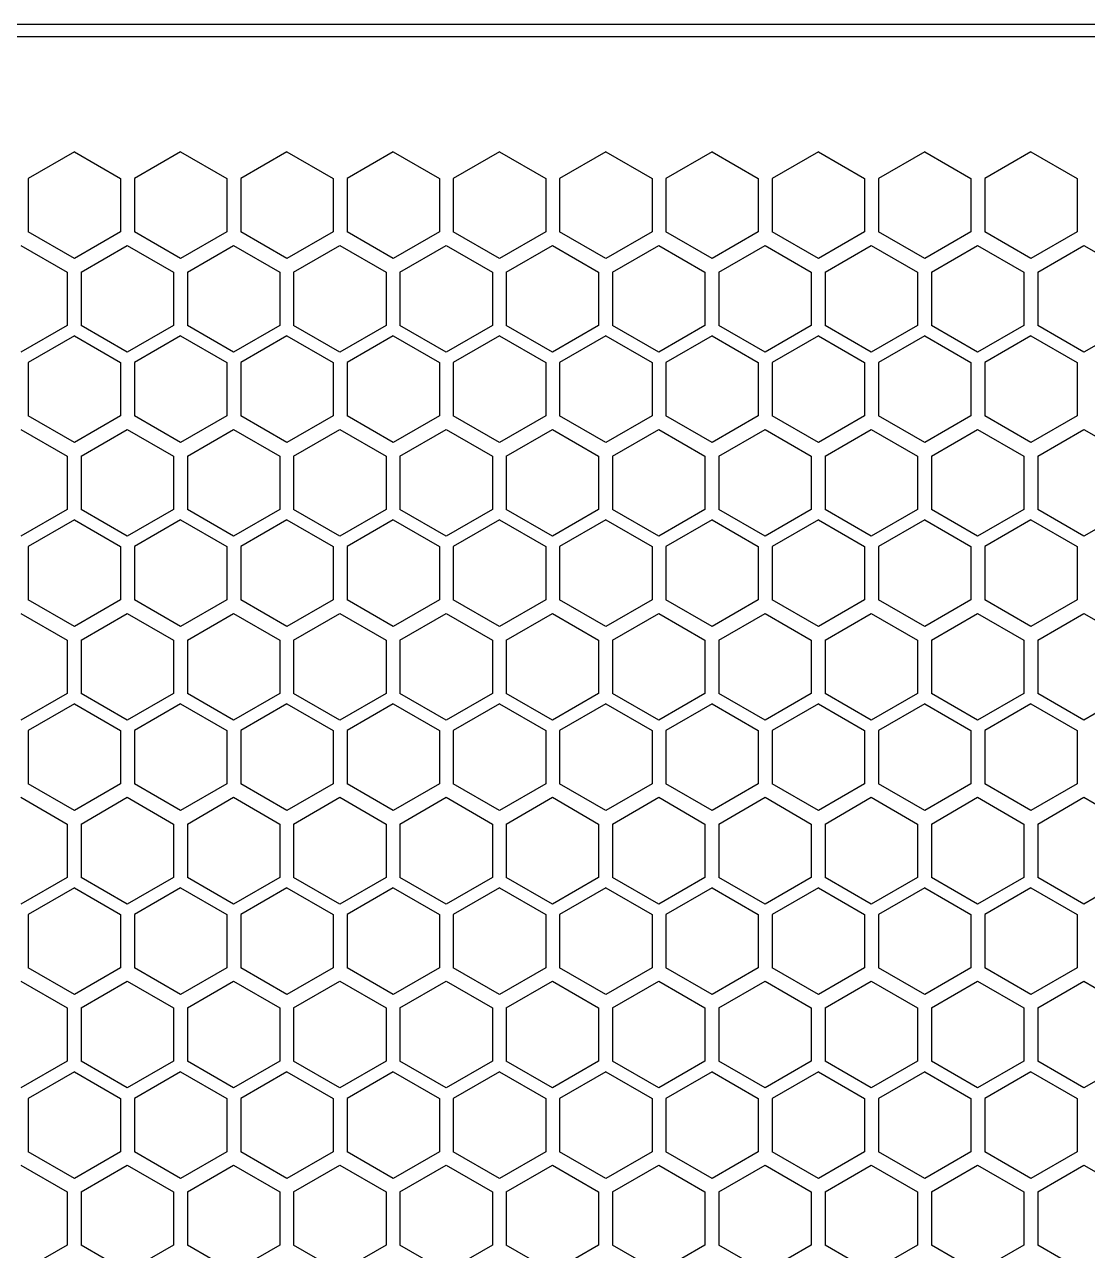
# Model space of a CAD drawing. Extents: x 61367 to 140945, y -1257 to 25588.
# Drawn here: x 71857.2 to 71949.2, y 15999 to 16105.2 of the extents above; entities that cross this region are included whole.
import ezdxf

# ---------------------------------------------------------------- set-up
doc = ezdxf.new("R2010")
doc.units = 0
doc.header["$MEASUREMENT"] = 0
doc.layers.get('0').update_dxf_attribs({"linetype": 'CONTINUOUS'})
doc.layers.add('4209-0510_0', color=7, linetype='CONTINUOUS')
doc.layers.add('4215-0412-2_0', color=7, linetype='CONTINUOUS')

# ---------------------------------------------------------------- blocks, each defined once
blk = doc.blocks.new('ERGRTHTHRT')
at = {"layer": '4209-0510_0', "color": 7, "linetype": 'Continuous'}
blk.add_line((-37236.65, -67588.45), (-37842.65, -67588.45), dxfattribs=at)
at = {"layer": '4215-0412-2_0', "color": 7, "linetype": 'Continuous'}
for p, q in [((-37850.1, -67589.48), (-37228.1, -67589.48)), ((-37542.7, -67599.48), (-37546.7, -67601.79)), ((-37542.7, -67599.48), (-37538.7, -67601.79)), ((-37533.5, -67599.48), (-37537.5, -67601.79)), ((-37533.5, -67599.48), (-37529.5, -67601.79)), ((-37524.3, -67599.48), (-37528.3, -67601.79)), ((-37524.3, -67599.48), (-37520.3, -67601.79)), ((-37515.1, -67599.48), (-37519.1, -67601.79)), ((-37515.1, -67599.48), (-37511.1, -67601.79)), ((-37505.9, -67599.48), (-37509.9, -67601.79)), ((-37505.9, -67599.48), (-37501.9, -67601.79)), ((-37496.7, -67599.48), (-37500.7, -67601.79)), ((-37496.7, -67599.48), (-37492.7, -67601.79)), ((-37487.5, -67599.48), (-37491.5, -67601.79)), ((-37487.5, -67599.48), (-37483.5, -67601.79)), ((-37478.3, -67599.48), (-37482.3, -67601.79)), ((-37478.3, -67599.48), (-37474.3, -67601.79)), ((-37469.1, -67599.48), (-37473.1, -67601.79)), ((-37469.1, -67599.48), (-37465.1, -67601.79)), ((-37459.9, -67599.48), (-37463.9, -67601.79)), ((-37459.9, -67599.48), (-37455.9, -67601.79)), ((-37546.7, -67601.79), (-37546.7, -67606.41)), ((-37538.7, -67601.79), (-37538.7, -67606.41)), ((-37537.5, -67601.79), (-37537.5, -67606.41)), ((-37529.5, -67601.79), (-37529.5, -67606.41)), ((-37528.3, -67601.79), (-37528.3, -67606.41)), ((-37520.3, -67601.79), (-37520.3, -67606.41)), ((-37519.1, -67601.79), (-37519.1, -67606.41)), ((-37511.1, -67601.79), (-37511.1, -67606.41)), ((-37509.9, -67601.79), (-37509.9, -67606.41)), ((-37501.9, -67601.79), (-37501.9, -67606.41)), ((-37500.7, -67601.79), (-37500.7, -67606.41)), ((-37492.7, -67601.79), (-37492.7, -67606.41)), ((-37491.5, -67601.79), (-37491.5, -67606.41)), ((-37483.5, -67601.79), (-37483.5, -67606.41)), ((-37482.3, -67601.79), (-37482.3, -67606.41)), ((-37474.3, -67601.79), (-37474.3, -67606.41)), ((-37473.1, -67601.79), (-37473.1, -67606.41)), ((-37465.1, -67601.79), (-37465.1, -67606.41)), ((-37463.9, -67601.79), (-37463.9, -67606.41)), ((-37455.9, -67601.79), (-37455.9, -67606.41)), ((-37542.7, -67608.72), (-37546.7, -67606.41)), ((-37538.7, -67606.41), (-37542.7, -67608.72)), ((-37533.5, -67608.72), (-37537.5, -67606.41)), ((-37529.5, -67606.41), (-37533.5, -67608.72)), ((-37524.3, -67608.72), (-37528.3, -67606.41)), ((-37520.3, -67606.41), (-37524.3, -67608.72)), ((-37515.1, -67608.72), (-37519.1, -67606.41)), ((-37511.1, -67606.41), (-37515.1, -67608.72)), ((-37505.9, -67608.72), (-37509.9, -67606.41)), ((-37501.9, -67606.41), (-37505.9, -67608.72)), ((-37496.7, -67608.72), (-37500.7, -67606.41)), ((-37492.7, -67606.41), (-37496.7, -67608.72)), ((-37487.5, -67608.72), (-37491.5, -67606.41)), ((-37483.5, -67606.41), (-37487.5, -67608.72)), ((-37478.3, -67608.72), (-37482.3, -67606.41)), ((-37474.3, -67606.41), (-37478.3, -67608.72)), ((-37469.1, -67608.72), (-37473.1, -67606.41)), ((-37465.1, -67606.41), (-37469.1, -67608.72)), ((-37459.9, -67608.72), (-37463.9, -67606.41)), ((-37455.9, -67606.41), (-37459.9, -67608.72)), ((-37547.32, -67607.58), (-37543.32, -67609.89)), ((-37542.12, -67609.89), (-37538.12, -67607.58)), ((-37538.12, -67607.58), (-37534.12, -67609.89)), ((-37532.92, -67609.89), (-37528.92, -67607.58)), ((-37528.92, -67607.58), (-37524.92, -67609.89)), ((-37523.72, -67609.89), (-37519.72, -67607.58)), ((-37519.72, -67607.58), (-37515.72, -67609.89)), ((-37514.52, -67609.89), (-37510.52, -67607.58)), ((-37510.52, -67607.58), (-37506.52, -67609.89)), ((-37505.32, -67609.89), (-37501.32, -67607.58)), ((-37501.32, -67607.58), (-37497.32, -67609.89)), ((-37496.12, -67609.89), (-37492.12, -67607.58)), ((-37492.12, -67607.58), (-37488.12, -67609.89)), ((-37486.92, -67609.89), (-37482.92, -67607.58)), ((-37482.92, -67607.58), (-37478.92, -67609.89)), ((-37477.72, -67609.89), (-37473.72, -67607.58)), ((-37473.72, -67607.58), (-37469.72, -67609.89)), ((-37468.52, -67609.89), (-37464.52, -67607.58)), ((-37464.52, -67607.58), (-37460.52, -67609.89)), ((-37459.32, -67609.89), (-37455.32, -67607.58)), ((-37455.32, -67607.58), (-37451.32, -67609.89)), ((-37543.32, -67609.89), (-37543.32, -67614.51)), ((-37542.12, -67609.89), (-37542.12, -67614.51)), ((-37534.12, -67609.89), (-37534.12, -67614.51)), ((-37532.92, -67609.89), (-37532.92, -67614.51)), ((-37524.92, -67609.89), (-37524.92, -67614.51)), ((-37523.72, -67609.89), (-37523.72, -67614.51)), ((-37515.72, -67609.89), (-37515.72, -67614.51)), ((-37514.52, -67609.89), (-37514.52, -67614.51)), ((-37506.52, -67609.89), (-37506.52, -67614.51)), ((-37505.32, -67609.89), (-37505.32, -67614.51)), ((-37497.32, -67609.89), (-37497.32, -67614.51)), ((-37496.12, -67609.89), (-37496.12, -67614.51)), ((-37488.12, -67609.89), (-37488.12, -67614.51)), ((-37486.92, -67609.89), (-37486.92, -67614.51)), ((-37478.92, -67609.89), (-37478.92, -67614.51)), ((-37477.72, -67609.89), (-37477.72, -67614.51)), ((-37469.72, -67609.89), (-37469.72, -67614.51)), ((-37468.52, -67609.89), (-37468.52, -67614.51)), ((-37460.52, -67609.89), (-37460.52, -67614.51)), ((-37459.32, -67609.89), (-37459.32, -67614.51)), ((-37543.32, -67614.51), (-37547.32, -67616.82)), ((-37538.12, -67616.82), (-37542.12, -67614.51)), ((-37534.12, -67614.51), (-37538.12, -67616.82)), ((-37528.92, -67616.82), (-37532.92, -67614.51)), ((-37524.92, -67614.51), (-37528.92, -67616.82)), ((-37519.72, -67616.82), (-37523.72, -67614.51)), ((-37515.72, -67614.51), (-37519.72, -67616.82)), ((-37510.52, -67616.82), (-37514.52, -67614.51)), ((-37506.52, -67614.51), (-37510.52, -67616.82)), ((-37501.32, -67616.82), (-37505.32, -67614.51)), ((-37497.32, -67614.51), (-37501.32, -67616.82)), ((-37492.12, -67616.82), (-37496.12, -67614.51)), ((-37488.12, -67614.51), (-37492.12, -67616.82)), ((-37482.92, -67616.82), (-37486.92, -67614.51)), ((-37478.92, -67614.51), (-37482.92, -67616.82)), ((-37473.72, -67616.82), (-37477.72, -67614.51)), ((-37469.72, -67614.51), (-37473.72, -67616.82)), ((-37464.52, -67616.82), (-37468.52, -67614.51)), ((-37460.52, -67614.51), (-37464.52, -67616.82)), ((-37455.32, -67616.82), (-37459.32, -67614.51)), ((-37451.32, -67614.51), (-37455.32, -67616.82)), ((-37542.7, -67615.41), (-37546.7, -67617.72)), ((-37542.7, -67615.41), (-37538.7, -67617.72)), ((-37533.5, -67615.41), (-37537.5, -67617.72)), ((-37533.5, -67615.41), (-37529.5, -67617.72)), ((-37524.3, -67615.41), (-37528.3, -67617.72)), ((-37524.3, -67615.41), (-37520.3, -67617.72)), ((-37515.1, -67615.41), (-37519.1, -67617.72)), ((-37515.1, -67615.41), (-37511.1, -67617.72)), ((-37505.9, -67615.41), (-37509.9, -67617.72)), ((-37505.9, -67615.41), (-37501.9, -67617.72)), ((-37496.7, -67615.41), (-37500.7, -67617.72)), ((-37496.7, -67615.41), (-37492.7, -67617.72)), ((-37487.5, -67615.41), (-37491.5, -67617.72)), ((-37487.5, -67615.41), (-37483.5, -67617.72)), ((-37478.3, -67615.41), (-37482.3, -67617.72)), ((-37478.3, -67615.41), (-37474.3, -67617.72)), ((-37469.1, -67615.41), (-37473.1, -67617.72)), ((-37469.1, -67615.41), (-37465.1, -67617.72)), ((-37459.9, -67615.41), (-37463.9, -67617.72)), ((-37459.9, -67615.41), (-37455.9, -67617.72)), ((-37546.7, -67617.72), (-37546.7, -67622.34)), ((-37538.7, -67617.72), (-37538.7, -67622.34)), ((-37537.5, -67617.72), (-37537.5, -67622.34)), ((-37529.5, -67617.72), (-37529.5, -67622.34)), ((-37528.3, -67617.72), (-37528.3, -67622.34)), ((-37520.3, -67617.72), (-37520.3, -67622.34)), ((-37519.1, -67617.72), (-37519.1, -67622.34)), ((-37511.1, -67617.72), (-37511.1, -67622.34)), ((-37509.9, -67617.72), (-37509.9, -67622.34)), ((-37501.9, -67617.72), (-37501.9, -67622.34)), ((-37500.7, -67617.72), (-37500.7, -67622.34)), ((-37492.7, -67617.72), (-37492.7, -67622.34)), ((-37491.5, -67617.72), (-37491.5, -67622.34)), ((-37483.5, -67617.72), (-37483.5, -67622.34)), ((-37482.3, -67617.72), (-37482.3, -67622.34)), ((-37474.3, -67617.72), (-37474.3, -67622.34)), ((-37473.1, -67617.72), (-37473.1, -67622.34)), ((-37465.1, -67617.72), (-37465.1, -67622.34)), ((-37463.9, -67617.72), (-37463.9, -67622.34)), ((-37455.9, -67617.72), (-37455.9, -67622.34)), ((-37542.7, -67624.65), (-37546.7, -67622.34)), ((-37538.7, -67622.34), (-37542.7, -67624.65)), ((-37533.5, -67624.65), (-37537.5, -67622.34)), ((-37529.5, -67622.34), (-37533.5, -67624.65)), ((-37524.3, -67624.65), (-37528.3, -67622.34)), ((-37520.3, -67622.34), (-37524.3, -67624.65)), ((-37515.1, -67624.65), (-37519.1, -67622.34)), ((-37511.1, -67622.34), (-37515.1, -67624.65)), ((-37505.9, -67624.65), (-37509.9, -67622.34)), ((-37501.9, -67622.34), (-37505.9, -67624.65)), ((-37496.7, -67624.65), (-37500.7, -67622.34)), ((-37492.7, -67622.34), (-37496.7, -67624.65)), ((-37487.5, -67624.65), (-37491.5, -67622.34)), ((-37483.5, -67622.34), (-37487.5, -67624.65)), ((-37478.3, -67624.65), (-37482.3, -67622.34)), ((-37474.3, -67622.34), (-37478.3, -67624.65)), ((-37469.1, -67624.65), (-37473.1, -67622.34)), ((-37465.1, -67622.34), (-37469.1, -67624.65)), ((-37459.9, -67624.65), (-37463.9, -67622.34)), ((-37455.9, -67622.34), (-37459.9, -67624.65)), ((-37547.32, -67623.51), (-37543.32, -67625.82)), ((-37542.12, -67625.82), (-37538.12, -67623.51)), ((-37538.12, -67623.51), (-37534.12, -67625.82)), ((-37532.92, -67625.82), (-37528.92, -67623.51)), ((-37528.92, -67623.51), (-37524.92, -67625.82)), ((-37523.72, -67625.82), (-37519.72, -67623.51)), ((-37519.72, -67623.51), (-37515.72, -67625.82)), ((-37514.52, -67625.82), (-37510.52, -67623.51)), ((-37510.52, -67623.51), (-37506.52, -67625.82)), ((-37505.32, -67625.82), (-37501.32, -67623.51)), ((-37501.32, -67623.51), (-37497.32, -67625.82)), ((-37496.12, -67625.82), (-37492.12, -67623.51)), ((-37492.12, -67623.51), (-37488.12, -67625.82)), ((-37486.92, -67625.82), (-37482.92, -67623.51)), ((-37482.92, -67623.51), (-37478.92, -67625.82)), ((-37477.72, -67625.82), (-37473.72, -67623.51)), ((-37473.72, -67623.51), (-37469.72, -67625.82)), ((-37468.52, -67625.82), (-37464.52, -67623.51)), ((-37464.52, -67623.51), (-37460.52, -67625.82)), ((-37459.32, -67625.82), (-37455.32, -67623.51)), ((-37455.32, -67623.51), (-37451.32, -67625.82)), ((-37543.32, -67625.82), (-37543.32, -67630.44)), ((-37542.12, -67625.82), (-37542.12, -67630.44)), ((-37534.12, -67625.82), (-37534.12, -67630.44)), ((-37532.92, -67625.82), (-37532.92, -67630.44)), ((-37524.92, -67625.82), (-37524.92, -67630.44)), ((-37523.72, -67625.82), (-37523.72, -67630.44)), ((-37515.72, -67625.82), (-37515.72, -67630.44)), ((-37514.52, -67625.82), (-37514.52, -67630.44)), ((-37506.52, -67625.82), (-37506.52, -67630.44)), ((-37505.32, -67625.82), (-37505.32, -67630.44)), ((-37497.32, -67625.82), (-37497.32, -67630.44)), ((-37496.12, -67625.82), (-37496.12, -67630.44)), ((-37488.12, -67625.82), (-37488.12, -67630.44)), ((-37486.92, -67625.82), (-37486.92, -67630.44)), ((-37478.92, -67625.82), (-37478.92, -67630.44)), ((-37477.72, -67625.82), (-37477.72, -67630.44)), ((-37469.72, -67625.82), (-37469.72, -67630.44)), ((-37468.52, -67625.82), (-37468.52, -67630.44)), ((-37460.52, -67625.82), (-37460.52, -67630.44)), ((-37459.32, -67625.82), (-37459.32, -67630.44)), ((-37543.32, -67630.44), (-37547.32, -67632.75)), ((-37538.12, -67632.75), (-37542.12, -67630.44)), ((-37534.12, -67630.44), (-37538.12, -67632.75)), ((-37528.92, -67632.75), (-37532.92, -67630.44)), ((-37524.92, -67630.44), (-37528.92, -67632.75)), ((-37519.72, -67632.75), (-37523.72, -67630.44)), ((-37515.72, -67630.44), (-37519.72, -67632.75)), ((-37510.52, -67632.75), (-37514.52, -67630.44)), ((-37506.52, -67630.44), (-37510.52, -67632.75)), ((-37501.32, -67632.75), (-37505.32, -67630.44)), ((-37497.32, -67630.44), (-37501.32, -67632.75)), ((-37492.12, -67632.75), (-37496.12, -67630.44)), ((-37488.12, -67630.44), (-37492.12, -67632.75)), ((-37482.92, -67632.75), (-37486.92, -67630.44)), ((-37478.92, -67630.44), (-37482.92, -67632.75)), ((-37473.72, -67632.75), (-37477.72, -67630.44)), ((-37469.72, -67630.44), (-37473.72, -67632.75)), ((-37464.52, -67632.75), (-37468.52, -67630.44)), ((-37460.52, -67630.44), (-37464.52, -67632.75)), ((-37455.32, -67632.75), (-37459.32, -67630.44)), ((-37451.32, -67630.44), (-37455.32, -67632.75)), ((-37542.7, -67631.34), (-37546.7, -67633.65)), ((-37542.7, -67631.34), (-37538.7, -67633.65)), ((-37533.5, -67631.34), (-37537.5, -67633.65)), ((-37533.5, -67631.34), (-37529.5, -67633.65)), ((-37524.3, -67631.34), (-37528.3, -67633.65)), ((-37524.3, -67631.34), (-37520.3, -67633.65)), ((-37515.1, -67631.34), (-37519.1, -67633.65)), ((-37515.1, -67631.34), (-37511.1, -67633.65)), ((-37505.9, -67631.34), (-37509.9, -67633.65)), ((-37505.9, -67631.34), (-37501.9, -67633.65)), ((-37496.7, -67631.34), (-37500.7, -67633.65)), ((-37496.7, -67631.34), (-37492.7, -67633.65)), ((-37487.5, -67631.34), (-37491.5, -67633.65)), ((-37487.5, -67631.34), (-37483.5, -67633.65)), ((-37478.3, -67631.34), (-37482.3, -67633.65)), ((-37478.3, -67631.34), (-37474.3, -67633.65)), ((-37469.1, -67631.34), (-37473.1, -67633.65)), ((-37469.1, -67631.34), (-37465.1, -67633.65)), ((-37459.9, -67631.34), (-37463.9, -67633.65)), ((-37459.9, -67631.34), (-37455.9, -67633.65)), ((-37546.7, -67633.65), (-37546.7, -67638.27)), ((-37538.7, -67633.65), (-37538.7, -67638.27)), ((-37537.5, -67633.65), (-37537.5, -67638.27)), ((-37529.5, -67633.65), (-37529.5, -67638.27)), ((-37528.3, -67633.65), (-37528.3, -67638.27)), ((-37520.3, -67633.65), (-37520.3, -67638.27)), ((-37519.1, -67633.65), (-37519.1, -67638.27)), ((-37511.1, -67633.65), (-37511.1, -67638.27)), ((-37509.9, -67633.65), (-37509.9, -67638.27)), ((-37501.9, -67633.65), (-37501.9, -67638.27)), ((-37500.7, -67633.65), (-37500.7, -67638.27)), ((-37492.7, -67633.65), (-37492.7, -67638.27)), ((-37491.5, -67633.65), (-37491.5, -67638.27)), ((-37483.5, -67633.65), (-37483.5, -67638.27)), ((-37482.3, -67633.65), (-37482.3, -67638.27)), ((-37474.3, -67633.65), (-37474.3, -67638.27)), ((-37473.1, -67633.65), (-37473.1, -67638.27)), ((-37465.1, -67633.65), (-37465.1, -67638.27)), ((-37463.9, -67633.65), (-37463.9, -67638.27)), ((-37455.9, -67633.65), (-37455.9, -67638.27)), ((-37542.7, -67640.58), (-37546.7, -67638.27)), ((-37538.7, -67638.27), (-37542.7, -67640.58)), ((-37533.5, -67640.58), (-37537.5, -67638.27)), ((-37529.5, -67638.27), (-37533.5, -67640.58)), ((-37524.3, -67640.58), (-37528.3, -67638.27)), ((-37520.3, -67638.27), (-37524.3, -67640.58)), ((-37515.1, -67640.58), (-37519.1, -67638.27)), ((-37511.1, -67638.27), (-37515.1, -67640.58)), ((-37505.9, -67640.58), (-37509.9, -67638.27)), ((-37501.9, -67638.27), (-37505.9, -67640.58)), ((-37496.7, -67640.58), (-37500.7, -67638.27)), ((-37492.7, -67638.27), (-37496.7, -67640.58)), ((-37487.5, -67640.58), (-37491.5, -67638.27)), ((-37483.5, -67638.27), (-37487.5, -67640.58)), ((-37478.3, -67640.58), (-37482.3, -67638.27)), ((-37474.3, -67638.27), (-37478.3, -67640.58)), ((-37469.1, -67640.58), (-37473.1, -67638.27)), ((-37465.1, -67638.27), (-37469.1, -67640.58)), ((-37459.9, -67640.58), (-37463.9, -67638.27)), ((-37455.9, -67638.27), (-37459.9, -67640.58)), ((-37547.32, -67639.44), (-37543.32, -67641.75)), ((-37542.12, -67641.75), (-37538.12, -67639.44)), ((-37538.12, -67639.44), (-37534.12, -67641.75)), ((-37532.92, -67641.75), (-37528.92, -67639.44)), ((-37528.92, -67639.44), (-37524.92, -67641.75)), ((-37523.72, -67641.75), (-37519.72, -67639.44)), ((-37519.72, -67639.44), (-37515.72, -67641.75)), ((-37514.52, -67641.75), (-37510.52, -67639.44)), ((-37510.52, -67639.44), (-37506.52, -67641.75)), ((-37505.32, -67641.75), (-37501.32, -67639.44)), ((-37501.32, -67639.44), (-37497.32, -67641.75)), ((-37496.12, -67641.75), (-37492.12, -67639.44)), ((-37492.12, -67639.44), (-37488.12, -67641.75)), ((-37486.92, -67641.75), (-37482.92, -67639.44)), ((-37482.92, -67639.44), (-37478.92, -67641.75)), ((-37477.72, -67641.75), (-37473.72, -67639.44)), ((-37473.72, -67639.44), (-37469.72, -67641.75)), ((-37468.52, -67641.75), (-37464.52, -67639.44)), ((-37464.52, -67639.44), (-37460.52, -67641.75)), ((-37459.32, -67641.75), (-37455.32, -67639.44)), ((-37455.32, -67639.44), (-37451.32, -67641.75)), ((-37543.32, -67641.75), (-37543.32, -67646.37)), ((-37542.12, -67641.75), (-37542.12, -67646.37)), ((-37534.12, -67641.75), (-37534.12, -67646.37)), ((-37532.92, -67641.75), (-37532.92, -67646.37)), ((-37524.92, -67641.75), (-37524.92, -67646.37)), ((-37523.72, -67641.75), (-37523.72, -67646.37)), ((-37515.72, -67641.75), (-37515.72, -67646.37)), ((-37514.52, -67641.75), (-37514.52, -67646.37)), ((-37506.52, -67641.75), (-37506.52, -67646.37)), ((-37505.32, -67641.75), (-37505.32, -67646.37)), ((-37497.32, -67641.75), (-37497.32, -67646.37)), ((-37496.12, -67641.75), (-37496.12, -67646.37)), ((-37488.12, -67641.75), (-37488.12, -67646.37)), ((-37486.92, -67641.75), (-37486.92, -67646.37)), ((-37478.92, -67641.75), (-37478.92, -67646.37)), ((-37477.72, -67641.75), (-37477.72, -67646.37)), ((-37469.72, -67641.75), (-37469.72, -67646.37)), ((-37468.52, -67641.75), (-37468.52, -67646.37)), ((-37460.52, -67641.75), (-37460.52, -67646.37)), ((-37459.32, -67641.75), (-37459.32, -67646.37)), ((-37543.32, -67646.37), (-37547.32, -67648.68)), ((-37538.12, -67648.68), (-37542.12, -67646.37)), ((-37534.12, -67646.37), (-37538.12, -67648.68)), ((-37528.92, -67648.68), (-37532.92, -67646.37)), ((-37524.92, -67646.37), (-37528.92, -67648.68)), ((-37519.72, -67648.68), (-37523.72, -67646.37)), ((-37515.72, -67646.37), (-37519.72, -67648.68)), ((-37510.52, -67648.68), (-37514.52, -67646.37)), ((-37506.52, -67646.37), (-37510.52, -67648.68)), ((-37501.32, -67648.68), (-37505.32, -67646.37)), ((-37497.32, -67646.37), (-37501.32, -67648.68)), ((-37492.12, -67648.68), (-37496.12, -67646.37)), ((-37488.12, -67646.37), (-37492.12, -67648.68)), ((-37482.92, -67648.68), (-37486.92, -67646.37)), ((-37478.92, -67646.37), (-37482.92, -67648.68)), ((-37473.72, -67648.68), (-37477.72, -67646.37)), ((-37469.72, -67646.37), (-37473.72, -67648.68)), ((-37464.52, -67648.68), (-37468.52, -67646.37)), ((-37460.52, -67646.37), (-37464.52, -67648.68)), ((-37455.32, -67648.68), (-37459.32, -67646.37)), ((-37451.32, -67646.37), (-37455.32, -67648.68)), ((-37542.7, -67647.27), (-37546.7, -67649.58)), ((-37542.7, -67647.27), (-37538.7, -67649.58)), ((-37533.5, -67647.27), (-37537.5, -67649.58)), ((-37533.5, -67647.27), (-37529.5, -67649.58)), ((-37524.3, -67647.27), (-37528.3, -67649.58)), ((-37524.3, -67647.27), (-37520.3, -67649.58)), ((-37515.1, -67647.27), (-37519.1, -67649.58)), ((-37515.1, -67647.27), (-37511.1, -67649.58)), ((-37505.9, -67647.27), (-37509.9, -67649.58)), ((-37505.9, -67647.27), (-37501.9, -67649.58)), ((-37496.7, -67647.27), (-37500.7, -67649.58)), ((-37496.7, -67647.27), (-37492.7, -67649.58)), ((-37487.5, -67647.27), (-37491.5, -67649.58)), ((-37487.5, -67647.27), (-37483.5, -67649.58)), ((-37478.3, -67647.27), (-37482.3, -67649.58)), ((-37478.3, -67647.27), (-37474.3, -67649.58)), ((-37469.1, -67647.27), (-37473.1, -67649.58)), ((-37469.1, -67647.27), (-37465.1, -67649.58)), ((-37459.9, -67647.27), (-37463.9, -67649.58)), ((-37459.9, -67647.27), (-37455.9, -67649.58)), ((-37546.7, -67649.58), (-37546.7, -67654.2)), ((-37538.7, -67649.58), (-37538.7, -67654.2)), ((-37537.5, -67649.58), (-37537.5, -67654.2)), ((-37529.5, -67649.58), (-37529.5, -67654.2)), ((-37528.3, -67649.58), (-37528.3, -67654.2)), ((-37520.3, -67649.58), (-37520.3, -67654.2)), ((-37519.1, -67649.58), (-37519.1, -67654.2)), ((-37511.1, -67649.58), (-37511.1, -67654.2)), ((-37509.9, -67649.58), (-37509.9, -67654.2)), ((-37501.9, -67649.58), (-37501.9, -67654.2)), ((-37500.7, -67649.58), (-37500.7, -67654.2)), ((-37492.7, -67649.58), (-37492.7, -67654.2)), ((-37491.5, -67649.58), (-37491.5, -67654.2)), ((-37483.5, -67649.58), (-37483.5, -67654.2)), ((-37482.3, -67649.58), (-37482.3, -67654.2)), ((-37474.3, -67649.58), (-37474.3, -67654.2)), ((-37473.1, -67649.58), (-37473.1, -67654.2)), ((-37465.1, -67649.58), (-37465.1, -67654.2)), ((-37463.9, -67649.58), (-37463.9, -67654.2)), ((-37455.9, -67649.58), (-37455.9, -67654.2)), ((-37542.7, -67656.51), (-37546.7, -67654.2)), ((-37538.7, -67654.2), (-37542.7, -67656.51)), ((-37533.5, -67656.51), (-37537.5, -67654.2)), ((-37529.5, -67654.2), (-37533.5, -67656.51)), ((-37524.3, -67656.51), (-37528.3, -67654.2)), ((-37520.3, -67654.2), (-37524.3, -67656.51)), ((-37515.1, -67656.51), (-37519.1, -67654.2)), ((-37511.1, -67654.2), (-37515.1, -67656.51)), ((-37505.9, -67656.51), (-37509.9, -67654.2)), ((-37501.9, -67654.2), (-37505.9, -67656.51)), ((-37496.7, -67656.51), (-37500.7, -67654.2)), ((-37492.7, -67654.2), (-37496.7, -67656.51)), ((-37487.5, -67656.51), (-37491.5, -67654.2)), ((-37483.5, -67654.2), (-37487.5, -67656.51)), ((-37478.3, -67656.51), (-37482.3, -67654.2)), ((-37474.3, -67654.2), (-37478.3, -67656.51)), ((-37469.1, -67656.51), (-37473.1, -67654.2)), ((-37465.1, -67654.2), (-37469.1, -67656.51)), ((-37459.9, -67656.51), (-37463.9, -67654.2)), ((-37455.9, -67654.2), (-37459.9, -67656.51)), ((-37547.32, -67655.37), (-37543.32, -67657.68)), ((-37542.12, -67657.68), (-37538.12, -67655.37)), ((-37538.12, -67655.37), (-37534.12, -67657.68)), ((-37532.92, -67657.68), (-37528.92, -67655.37)), ((-37528.92, -67655.37), (-37524.92, -67657.68)), ((-37523.72, -67657.68), (-37519.72, -67655.37)), ((-37519.72, -67655.37), (-37515.72, -67657.68)), ((-37514.52, -67657.68), (-37510.52, -67655.37)), ((-37510.52, -67655.37), (-37506.52, -67657.68)), ((-37505.32, -67657.68), (-37501.32, -67655.37)), ((-37501.32, -67655.37), (-37497.32, -67657.68)), ((-37496.12, -67657.68), (-37492.12, -67655.37)), ((-37492.12, -67655.37), (-37488.12, -67657.68)), ((-37486.92, -67657.68), (-37482.92, -67655.37)), ((-37482.92, -67655.37), (-37478.92, -67657.68)), ((-37477.72, -67657.68), (-37473.72, -67655.37)), ((-37473.72, -67655.37), (-37469.72, -67657.68)), ((-37468.52, -67657.68), (-37464.52, -67655.37)), ((-37464.52, -67655.37), (-37460.52, -67657.68)), ((-37459.32, -67657.68), (-37455.32, -67655.37)), ((-37455.32, -67655.37), (-37451.32, -67657.68)), ((-37543.32, -67657.68), (-37543.32, -67662.3)), ((-37542.12, -67657.68), (-37542.12, -67662.3)), ((-37534.12, -67657.68), (-37534.12, -67662.3)), ((-37532.92, -67657.68), (-37532.92, -67662.3)), ((-37524.92, -67657.68), (-37524.92, -67662.3)), ((-37523.72, -67657.68), (-37523.72, -67662.3)), ((-37515.72, -67657.68), (-37515.72, -67662.3)), ((-37514.52, -67657.68), (-37514.52, -67662.3)), ((-37506.52, -67657.68), (-37506.52, -67662.3)), ((-37505.32, -67657.68), (-37505.32, -67662.3)), ((-37497.32, -67657.68), (-37497.32, -67662.3)), ((-37496.12, -67657.68), (-37496.12, -67662.3)), ((-37488.12, -67657.68), (-37488.12, -67662.3)), ((-37486.92, -67657.68), (-37486.92, -67662.3)), ((-37478.92, -67657.68), (-37478.92, -67662.3)), ((-37477.72, -67657.68), (-37477.72, -67662.3)), ((-37469.72, -67657.68), (-37469.72, -67662.3)), ((-37468.52, -67657.68), (-37468.52, -67662.3)), ((-37460.52, -67657.68), (-37460.52, -67662.3)), ((-37459.32, -67657.68), (-37459.32, -67662.3)), ((-37543.32, -67662.3), (-37547.32, -67664.61)), ((-37538.12, -67664.61), (-37542.12, -67662.3)), ((-37534.12, -67662.3), (-37538.12, -67664.61)), ((-37528.92, -67664.61), (-37532.92, -67662.3)), ((-37524.92, -67662.3), (-37528.92, -67664.61)), ((-37519.72, -67664.61), (-37523.72, -67662.3)), ((-37515.72, -67662.3), (-37519.72, -67664.61)), ((-37510.52, -67664.61), (-37514.52, -67662.3)), ((-37506.52, -67662.3), (-37510.52, -67664.61)), ((-37501.32, -67664.61), (-37505.32, -67662.3)), ((-37497.32, -67662.3), (-37501.32, -67664.61)), ((-37492.12, -67664.61), (-37496.12, -67662.3)), ((-37488.12, -67662.3), (-37492.12, -67664.61)), ((-37482.92, -67664.61), (-37486.92, -67662.3)), ((-37478.92, -67662.3), (-37482.92, -67664.61)), ((-37473.72, -67664.61), (-37477.72, -67662.3)), ((-37469.72, -67662.3), (-37473.72, -67664.61)), ((-37464.52, -67664.61), (-37468.52, -67662.3)), ((-37460.52, -67662.3), (-37464.52, -67664.61)), ((-37455.32, -67664.61), (-37459.32, -67662.3)), ((-37451.32, -67662.3), (-37455.32, -67664.61)), ((-37542.7, -67663.2), (-37546.7, -67665.51)), ((-37542.7, -67663.2), (-37538.7, -67665.51)), ((-37533.5, -67663.2), (-37537.5, -67665.51)), ((-37533.5, -67663.2), (-37529.5, -67665.51)), ((-37524.3, -67663.2), (-37528.3, -67665.51)), ((-37524.3, -67663.2), (-37520.3, -67665.51)), ((-37515.1, -67663.2), (-37519.1, -67665.51)), ((-37515.1, -67663.2), (-37511.1, -67665.51)), ((-37505.9, -67663.2), (-37509.9, -67665.51)), ((-37505.9, -67663.2), (-37501.9, -67665.51)), ((-37496.7, -67663.2), (-37500.7, -67665.51)), ((-37496.7, -67663.2), (-37492.7, -67665.51)), ((-37487.5, -67663.2), (-37491.5, -67665.51)), ((-37487.5, -67663.2), (-37483.5, -67665.51)), ((-37478.3, -67663.2), (-37482.3, -67665.51)), ((-37478.3, -67663.2), (-37474.3, -67665.51)), ((-37469.1, -67663.2), (-37473.1, -67665.51)), ((-37469.1, -67663.2), (-37465.1, -67665.51)), ((-37459.9, -67663.2), (-37463.9, -67665.51)), ((-37459.9, -67663.2), (-37455.9, -67665.51)), ((-37546.7, -67665.51), (-37546.7, -67670.13)), ((-37538.7, -67665.51), (-37538.7, -67670.13)), ((-37537.5, -67665.51), (-37537.5, -67670.13)), ((-37529.5, -67665.51), (-37529.5, -67670.13)), ((-37528.3, -67665.51), (-37528.3, -67670.13)), ((-37520.3, -67665.51), (-37520.3, -67670.13)), ((-37519.1, -67665.51), (-37519.1, -67670.13)), ((-37511.1, -67665.51), (-37511.1, -67670.13)), ((-37509.9, -67665.51), (-37509.9, -67670.13)), ((-37501.9, -67665.51), (-37501.9, -67670.13)), ((-37500.7, -67665.51), (-37500.7, -67670.13)), ((-37492.7, -67665.51), (-37492.7, -67670.13)), ((-37491.5, -67665.51), (-37491.5, -67670.13)), ((-37483.5, -67665.51), (-37483.5, -67670.13)), ((-37482.3, -67665.51), (-37482.3, -67670.13)), ((-37474.3, -67665.51), (-37474.3, -67670.13)), ((-37473.1, -67665.51), (-37473.1, -67670.13)), ((-37465.1, -67665.51), (-37465.1, -67670.13)), ((-37463.9, -67665.51), (-37463.9, -67670.13)), ((-37455.9, -67665.51), (-37455.9, -67670.13)), ((-37542.7, -67672.44), (-37546.7, -67670.13)), ((-37538.7, -67670.13), (-37542.7, -67672.44)), ((-37533.5, -67672.44), (-37537.5, -67670.13)), ((-37529.5, -67670.13), (-37533.5, -67672.44)), ((-37524.3, -67672.44), (-37528.3, -67670.13)), ((-37520.3, -67670.13), (-37524.3, -67672.44)), ((-37515.1, -67672.44), (-37519.1, -67670.13)), ((-37511.1, -67670.13), (-37515.1, -67672.44)), ((-37505.9, -67672.44), (-37509.9, -67670.13)), ((-37501.9, -67670.13), (-37505.9, -67672.44)), ((-37496.7, -67672.44), (-37500.7, -67670.13)), ((-37492.7, -67670.13), (-37496.7, -67672.44)), ((-37487.5, -67672.44), (-37491.5, -67670.13)), ((-37483.5, -67670.13), (-37487.5, -67672.44)), ((-37478.3, -67672.44), (-37482.3, -67670.13)), ((-37474.3, -67670.13), (-37478.3, -67672.44)), ((-37469.1, -67672.44), (-37473.1, -67670.13)), ((-37465.1, -67670.13), (-37469.1, -67672.44)), ((-37459.9, -67672.44), (-37463.9, -67670.13)), ((-37455.9, -67670.13), (-37459.9, -67672.44)), ((-37547.32, -67671.3), (-37543.32, -67673.61)), ((-37542.12, -67673.61), (-37538.12, -67671.3)), ((-37538.12, -67671.3), (-37534.12, -67673.61)), ((-37532.92, -67673.61), (-37528.92, -67671.3)), ((-37528.92, -67671.3), (-37524.92, -67673.61)), ((-37523.72, -67673.61), (-37519.72, -67671.3)), ((-37519.72, -67671.3), (-37515.72, -67673.61)), ((-37514.52, -67673.61), (-37510.52, -67671.3)), ((-37510.52, -67671.3), (-37506.52, -67673.61)), ((-37505.32, -67673.61), (-37501.32, -67671.3)), ((-37501.32, -67671.3), (-37497.32, -67673.61)), ((-37496.12, -67673.61), (-37492.12, -67671.3)), ((-37492.12, -67671.3), (-37488.12, -67673.61)), ((-37486.92, -67673.61), (-37482.92, -67671.3)), ((-37482.92, -67671.3), (-37478.92, -67673.61)), ((-37477.72, -67673.61), (-37473.72, -67671.3)), ((-37473.72, -67671.3), (-37469.72, -67673.61)), ((-37468.52, -67673.61), (-37464.52, -67671.3)), ((-37464.52, -67671.3), (-37460.52, -67673.61)), ((-37459.32, -67673.61), (-37455.32, -67671.3)), ((-37455.32, -67671.3), (-37451.32, -67673.61)), ((-37543.32, -67673.61), (-37543.32, -67678.23)), ((-37542.12, -67673.61), (-37542.12, -67678.23)), ((-37534.12, -67673.61), (-37534.12, -67678.23)), ((-37532.92, -67673.61), (-37532.92, -67678.23)), ((-37524.92, -67673.61), (-37524.92, -67678.23)), ((-37523.72, -67673.61), (-37523.72, -67678.23)), ((-37515.72, -67673.61), (-37515.72, -67678.23)), ((-37514.52, -67673.61), (-37514.52, -67678.23)), ((-37506.52, -67673.61), (-37506.52, -67678.23)), ((-37505.32, -67673.61), (-37505.32, -67678.23)), ((-37497.32, -67673.61), (-37497.32, -67678.23)), ((-37496.12, -67673.61), (-37496.12, -67678.23)), ((-37488.12, -67673.61), (-37488.12, -67678.23)), ((-37486.92, -67673.61), (-37486.92, -67678.23)), ((-37478.92, -67673.61), (-37478.92, -67678.23)), ((-37477.72, -67673.61), (-37477.72, -67678.23)), ((-37469.72, -67673.61), (-37469.72, -67678.23)), ((-37468.52, -67673.61), (-37468.52, -67678.23)), ((-37460.52, -67673.61), (-37460.52, -67678.23)), ((-37459.32, -67673.61), (-37459.32, -67678.23)), ((-37543.32, -67678.23), (-37547.32, -67680.54)), ((-37538.12, -67680.54), (-37542.12, -67678.23)), ((-37534.12, -67678.23), (-37538.12, -67680.54)), ((-37528.92, -67680.54), (-37532.92, -67678.23)), ((-37524.92, -67678.23), (-37528.92, -67680.54)), ((-37519.72, -67680.54), (-37523.72, -67678.23)), ((-37515.72, -67678.23), (-37519.72, -67680.54)), ((-37510.52, -67680.54), (-37514.52, -67678.23)), ((-37506.52, -67678.23), (-37510.52, -67680.54)), ((-37501.32, -67680.54), (-37505.32, -67678.23)), ((-37497.32, -67678.23), (-37501.32, -67680.54)), ((-37492.12, -67680.54), (-37496.12, -67678.23)), ((-37488.12, -67678.23), (-37492.12, -67680.54)), ((-37482.92, -67680.54), (-37486.92, -67678.23)), ((-37478.92, -67678.23), (-37482.92, -67680.54)), ((-37473.72, -67680.54), (-37477.72, -67678.23)), ((-37469.72, -67678.23), (-37473.72, -67680.54)), ((-37464.52, -67680.54), (-37468.52, -67678.23)), ((-37460.52, -67678.23), (-37464.52, -67680.54)), ((-37455.32, -67680.54), (-37459.32, -67678.23)), ((-37451.32, -67678.23), (-37455.32, -67680.54)), ((-37542.7, -67679.13), (-37546.7, -67681.44)), ((-37542.7, -67679.13), (-37538.7, -67681.44)), ((-37533.5, -67679.13), (-37537.5, -67681.44)), ((-37533.5, -67679.13), (-37529.5, -67681.44)), ((-37524.3, -67679.13), (-37528.3, -67681.44)), ((-37524.3, -67679.13), (-37520.3, -67681.44)), ((-37515.1, -67679.13), (-37519.1, -67681.44)), ((-37515.1, -67679.13), (-37511.1, -67681.44)), ((-37505.9, -67679.13), (-37509.9, -67681.44)), ((-37505.9, -67679.13), (-37501.9, -67681.44)), ((-37496.7, -67679.13), (-37500.7, -67681.44)), ((-37496.7, -67679.13), (-37492.7, -67681.44)), ((-37487.5, -67679.13), (-37491.5, -67681.44)), ((-37487.5, -67679.13), (-37483.5, -67681.44)), ((-37478.3, -67679.13), (-37482.3, -67681.44)), ((-37478.3, -67679.13), (-37474.3, -67681.44)), ((-37469.1, -67679.13), (-37473.1, -67681.44)), ((-37469.1, -67679.13), (-37465.1, -67681.44)), ((-37459.9, -67679.13), (-37463.9, -67681.44)), ((-37459.9, -67679.13), (-37455.9, -67681.44)), ((-37546.7, -67681.44), (-37546.7, -67686.06)), ((-37538.7, -67681.44), (-37538.7, -67686.06)), ((-37537.5, -67681.44), (-37537.5, -67686.06)), ((-37529.5, -67681.44), (-37529.5, -67686.06)), ((-37528.3, -67681.44), (-37528.3, -67686.06)), ((-37520.3, -67681.44), (-37520.3, -67686.06)), ((-37519.1, -67681.44), (-37519.1, -67686.06)), ((-37511.1, -67681.44), (-37511.1, -67686.06)), ((-37509.9, -67681.44), (-37509.9, -67686.06)), ((-37501.9, -67681.44), (-37501.9, -67686.06)), ((-37500.7, -67681.44), (-37500.7, -67686.06)), ((-37492.7, -67681.44), (-37492.7, -67686.06)), ((-37491.5, -67681.44), (-37491.5, -67686.06)), ((-37483.5, -67681.44), (-37483.5, -67686.06)), ((-37482.3, -67681.44), (-37482.3, -67686.06)), ((-37474.3, -67681.44), (-37474.3, -67686.06)), ((-37473.1, -67681.44), (-37473.1, -67686.06)), ((-37465.1, -67681.44), (-37465.1, -67686.06)), ((-37463.9, -67681.44), (-37463.9, -67686.06)), ((-37455.9, -67681.44), (-37455.9, -67686.06)), ((-37542.7, -67688.37), (-37546.7, -67686.06)), ((-37538.7, -67686.06), (-37542.7, -67688.37)), ((-37533.5, -67688.37), (-37537.5, -67686.06)), ((-37529.5, -67686.06), (-37533.5, -67688.37)), ((-37524.3, -67688.37), (-37528.3, -67686.06)), ((-37520.3, -67686.06), (-37524.3, -67688.37)), ((-37515.1, -67688.37), (-37519.1, -67686.06)), ((-37511.1, -67686.06), (-37515.1, -67688.37)), ((-37505.9, -67688.37), (-37509.9, -67686.06)), ((-37501.9, -67686.06), (-37505.9, -67688.37)), ((-37496.7, -67688.37), (-37500.7, -67686.06)), ((-37492.7, -67686.06), (-37496.7, -67688.37)), ((-37487.5, -67688.37), (-37491.5, -67686.06)), ((-37483.5, -67686.06), (-37487.5, -67688.37)), ((-37478.3, -67688.37), (-37482.3, -67686.06)), ((-37474.3, -67686.06), (-37478.3, -67688.37)), ((-37469.1, -67688.37), (-37473.1, -67686.06)), ((-37465.1, -67686.06), (-37469.1, -67688.37)), ((-37459.9, -67688.37), (-37463.9, -67686.06)), ((-37455.9, -67686.06), (-37459.9, -67688.37)), ((-37547.32, -67687.23), (-37543.32, -67689.54)), ((-37542.12, -67689.54), (-37538.12, -67687.23)), ((-37538.12, -67687.23), (-37534.12, -67689.54)), ((-37532.92, -67689.54), (-37528.92, -67687.23)), ((-37528.92, -67687.23), (-37524.92, -67689.54)), ((-37523.72, -67689.54), (-37519.72, -67687.23)), ((-37519.72, -67687.23), (-37515.72, -67689.54)), ((-37514.52, -67689.54), (-37510.52, -67687.23)), ((-37510.52, -67687.23), (-37506.52, -67689.54)), ((-37505.32, -67689.54), (-37501.32, -67687.23)), ((-37501.32, -67687.23), (-37497.32, -67689.54)), ((-37496.12, -67689.54), (-37492.12, -67687.23)), ((-37492.12, -67687.23), (-37488.12, -67689.54)), ((-37486.92, -67689.54), (-37482.92, -67687.23)), ((-37482.92, -67687.23), (-37478.92, -67689.54)), ((-37477.72, -67689.54), (-37473.72, -67687.23)), ((-37473.72, -67687.23), (-37469.72, -67689.54)), ((-37468.52, -67689.54), (-37464.52, -67687.23)), ((-37464.52, -67687.23), (-37460.52, -67689.54)), ((-37459.32, -67689.54), (-37455.32, -67687.23)), ((-37455.32, -67687.23), (-37451.32, -67689.54)), ((-37543.32, -67689.54), (-37543.32, -67694.16)), ((-37542.12, -67689.54), (-37542.12, -67694.16)), ((-37534.12, -67689.54), (-37534.12, -67694.16)), ((-37532.92, -67689.54), (-37532.92, -67694.16)), ((-37524.92, -67689.54), (-37524.92, -67694.16)), ((-37523.72, -67689.54), (-37523.72, -67694.16)), ((-37515.72, -67689.54), (-37515.72, -67694.16)), ((-37514.52, -67689.54), (-37514.52, -67694.16)), ((-37506.52, -67689.54), (-37506.52, -67694.16)), ((-37505.32, -67689.54), (-37505.32, -67694.16)), ((-37497.32, -67689.54), (-37497.32, -67694.16)), ((-37496.12, -67689.54), (-37496.12, -67694.16)), ((-37488.12, -67689.54), (-37488.12, -67694.16)), ((-37486.92, -67689.54), (-37486.92, -67694.16)), ((-37478.92, -67689.54), (-37478.92, -67694.16)), ((-37477.72, -67689.54), (-37477.72, -67694.16)), ((-37469.72, -67689.54), (-37469.72, -67694.16)), ((-37468.52, -67689.54), (-37468.52, -67694.16)), ((-37460.52, -67689.54), (-37460.52, -67694.16)), ((-37459.32, -67689.54), (-37459.32, -67694.16)), ((-37543.32, -67694.16), (-37547.32, -67696.47)), ((-37538.12, -67696.47), (-37542.12, -67694.16)), ((-37534.12, -67694.16), (-37538.12, -67696.47)), ((-37528.92, -67696.47), (-37532.92, -67694.16)), ((-37524.92, -67694.16), (-37528.92, -67696.47)), ((-37519.72, -67696.47), (-37523.72, -67694.16)), ((-37515.72, -67694.16), (-37519.72, -67696.47)), ((-37510.52, -67696.47), (-37514.52, -67694.16)), ((-37506.52, -67694.16), (-37510.52, -67696.47)), ((-37501.32, -67696.47), (-37505.32, -67694.16)), ((-37497.32, -67694.16), (-37501.32, -67696.47)), ((-37492.12, -67696.47), (-37496.12, -67694.16)), ((-37488.12, -67694.16), (-37492.12, -67696.47)), ((-37482.92, -67696.47), (-37486.92, -67694.16)), ((-37478.92, -67694.16), (-37482.92, -67696.47)), ((-37473.72, -67696.47), (-37477.72, -67694.16)), ((-37469.72, -67694.16), (-37473.72, -67696.47)), ((-37464.52, -67696.47), (-37468.52, -67694.16)), ((-37460.52, -67694.16), (-37464.52, -67696.47)), ((-37455.32, -67696.47), (-37459.32, -67694.16))]:
    blk.add_line(p, q, dxfattribs=at)

msp = doc.modelspace()

# ---------------------------------------------------------------- block references
at = {"lineweight": -3}
msp.add_blockref('ERGRTHTHRT', (109404.232, 83693.606), dxfattribs=at)

doc.saveas('drawing.dxf')
